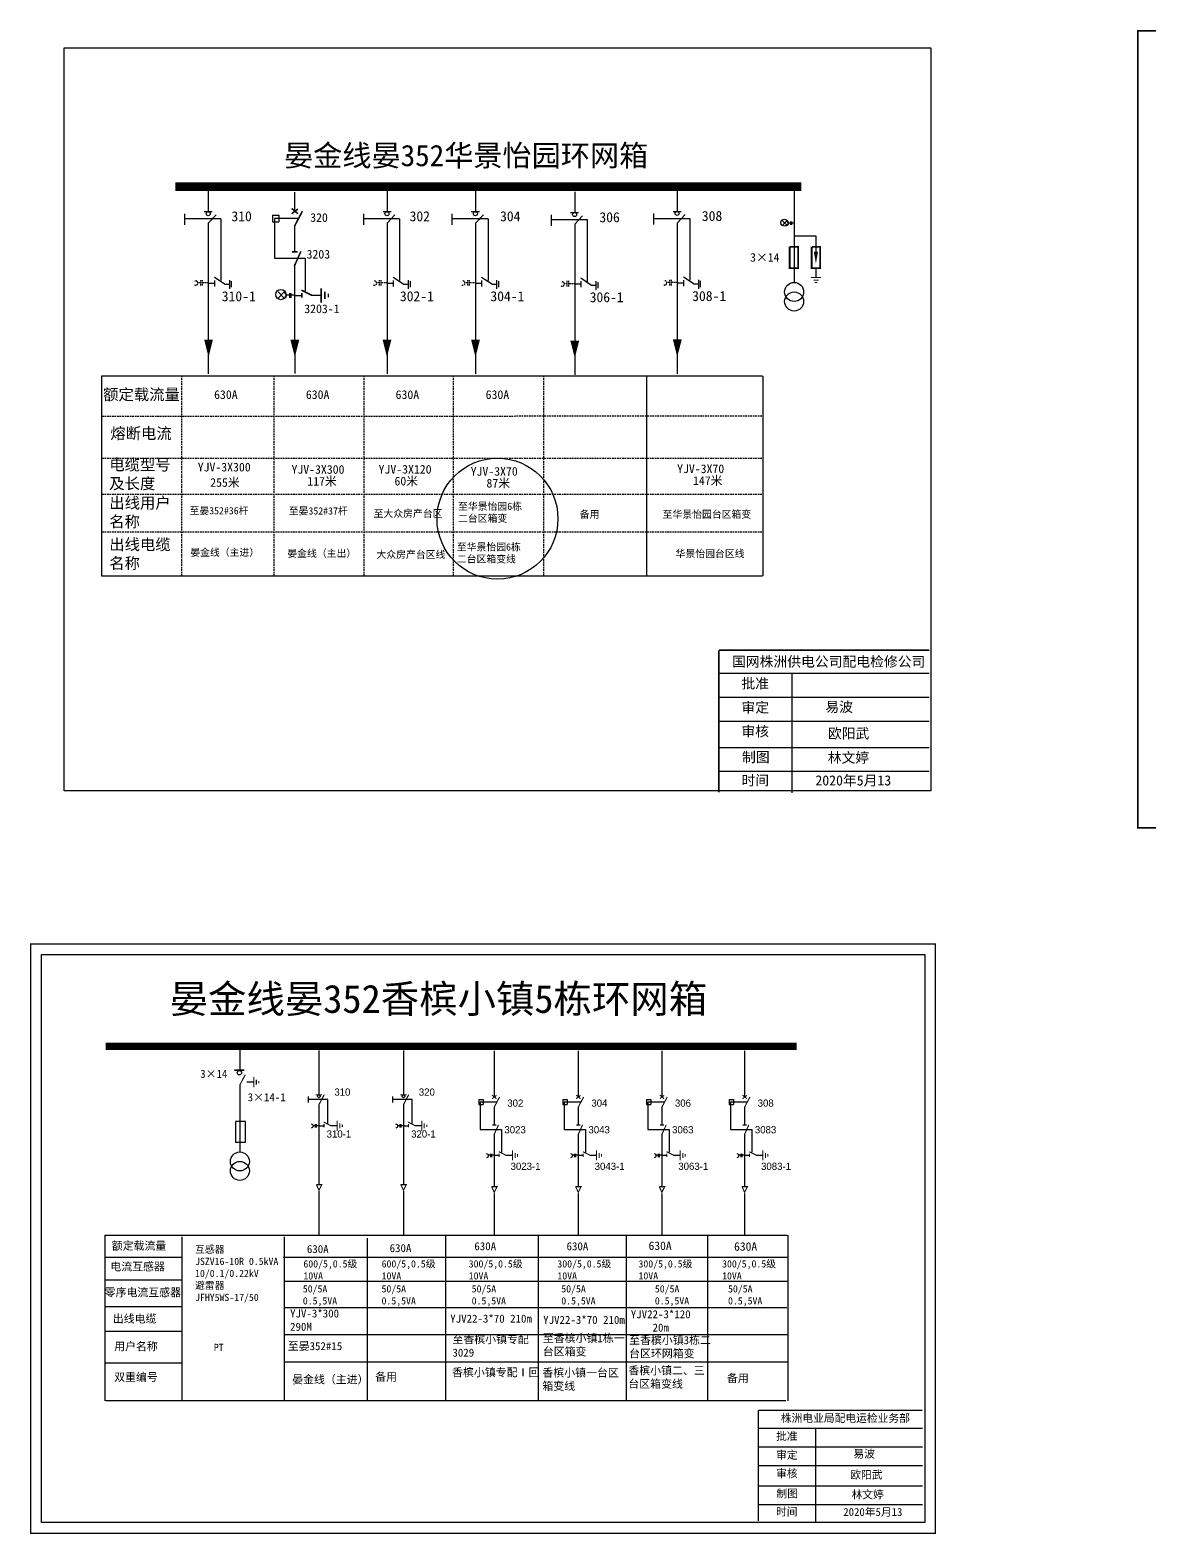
# Model space of a CAD drawing. Extents: x 660 to 1125, y -528 to -319.
# Drawn here: x 660 to 815.4, y -528.2 to -319.7 of the extents above; entities that cross this region are included whole.
import ezdxf

# ---------------------------------------------------------------- set-up
doc = ezdxf.new("R2010")
doc.units = 0
doc.header["$LTSCALE"] = 0.774411
for name, pattern in [('ACAD_ISO02W100', [15, 12, -3]), ('CENTER', [50.8, 31.75, -6.35, 6.35, -6.35]), ('DASHED', [0.45, 0.3, -0.15]), ('HIDDEN', [0.375, 0.25, -0.125])]:
    doc.linetypes.add(name, pattern=pattern)
doc.layers.get('0').update_dxf_attribs({"linetype": 'CONTINUOUS'})
doc.layers.get('DEFPOINTS').update_dxf_attribs({"linetype": 'CONTINUOUS'})
for name, color, linetype in [('1', 7, 'CONTINUOUS'), ('2', 7, 'CONTINUOUS'), ('F11', 7, 'CONTINUOUS')]:
    doc.layers.add(name, color=color, linetype=linetype)
doc.styles.add('_txtstyle_1.00_0_0', font='simsun.ttc', dxfattribs={"height": 1.001303})
doc.styles.add('HZ', font='')
doc.styles.add('hztxt_txtstyle_0.00_0_0', font='', dxfattribs={"bigfont": 'hztxt.shx'})
doc.styles.add('hztxt_txtstyle_1.80_0_0', font='', dxfattribs={"height": 1.8, "bigfont": 'hztxt.shx'})
doc.styles.add('hztxt_txtstyle_2.70_0_0', font='simkai.ttf', dxfattribs={"height": 2.7})
doc.styles.add('KaiTi_GB2312_txtstyle_1.09_0_0', font='', dxfattribs={"height": 1.0944})
doc.styles.add('KaiTi_GB2312_txtstyle_1.40_0_0', font='', dxfattribs={"height": 1.404432})
doc.styles.get("Standard").update_dxf_attribs({"font": '', "height": 2.5})
doc.styles.add('STYLE1', font='txt.shx', dxfattribs={"height": 2.6})
doc.styles.add('字体', font='', dxfattribs={"height": 2.5})
doc.styles.get('HZ').set_extended_font_data('SimSun')
doc.styles.get('hztxt_txtstyle_0.00_0_0').set_extended_font_data('hztxt')
doc.styles.get('hztxt_txtstyle_1.80_0_0').set_extended_font_data('hztxt')
doc.styles.get('KaiTi_GB2312_txtstyle_1.09_0_0').set_extended_font_data('KaiTi_GB2312')
doc.styles.get('KaiTi_GB2312_txtstyle_1.40_0_0').set_extended_font_data('KaiTi_GB2312')
doc.styles.get('Standard').set_extended_font_data('SimSun')
doc.styles.get('字体').set_extended_font_data('KaiTi_GB2312')

# ---------------------------------------------------------------- blocks, each defined once
blk = doc.blocks.new('JD')
for points in [[(-2, 0.2), (-2, -0.2), (2, 0.2), (2, -0.2)], [(1, -1.2), (1, -0.8), (-1, -1.2), (-1, -0.8)], [(-0.5, -1.8), (-0.5, -2.2), (0.5, -1.8), (0.5, -2.2)]]:
    blk.add_trace(points)

msp = doc.modelspace()

# ---------------------------------------------------------------- linework, layer by layer
for p, q in [((765.99, -341.92), (765.99, -354.73)), ((696.72, -342.16), (696.72, -344.82)), ((693.65, -345.32), (693.65, -346.28)), ((693.65, -345.32), (694.52, -345.32)), ((697.16, -345.82), (693.93, -345.82)), ((693.93, -345.82), (693.93, -351.31)), ((694.52, -345.32), (694.52, -346.28)), ((693.65, -346.28), (694.52, -346.28)), ((696.72, -346.78), (696.72, -350.35)), ((765.97, -348.19), (769.03, -348.19)), ((769.03, -348.19), (769.03, -350.43)), ((693.93, -351.31), (698.19, -351.31)), ((696.72, -352.14), (696.72, -362.67)), ((698.19, -351.31), (698.19, -355.84)), ((769.03, -352.78), (769.03, -353.93)), ((696.72, -356.46), (697.72, -356.46)), ((699.02, -356.44), (700.38, -356.44)), ((696.73, -364.09), (696.73, -367.3))]:
    msp.add_line(p, q)
at = {"linetype": 'Continuous'}
for p, q in [((764.4, -346.12), (764.98, -346.74)), ((764.98, -346.12), (764.4, -346.74)), ((695.25, -355.97), (694.43, -356.86)), ((694.43, -355.97), (695.25, -356.86)), ((687.28, -367.65), (669.91, -367.65)), ((669.91, -367.65), (669.91, -395.35)), ((761.62, -367.65), (687.28, -367.65)), ((745.55, -367.68), (745.55, -395.41)), ((761.71, -395.35), (761.7, -367.65)), ((669.91, -395.35), (761.64, -395.35))]:
    msp.add_line(p, q, dxfattribs=at)
at = {"linetype": 'DASHED'}
for p, q in [((681.01, -367.59), (681.01, -395.35)), ((693.85, -367.59), (693.85, -395.35)), ((706.34, -367.59), (706.34, -395.35)), ((718.73, -367.59), (718.73, -395.35)), ((731.22, -367.59), (731.22, -395.35)), ((670.01, -373.19), (761.7, -373.18)), ((670.01, -379.03), (761.7, -379.03)), ((670.01, -384.02), (761.71, -384.02)), ((670.01, -389.26), (761.71, -389.26))]:
    msp.add_line(p, q, dxfattribs=at)
at = {"color": 7, "linetype": 'Continuous'}
for p, q in [((755.57, -408.83), (784.76, -408.83)), ((765.7, -408.83), (765.7, -425.43)), ((755.57, -412.16), (784.76, -412.16)), ((755.57, -415.49), (784.76, -415.49)), ((755.57, -419.12), (784.76, -419.12)), ((755.57, -422.44), (784.76, -422.44))]:
    msp.add_line(p, q, dxfattribs=at)
at = {"color": 0}
for p, q in [((689.11, -460.56), (689.11, -463.84)), ((700.09, -461.16), (700.09, -467.27)), ((711.81, -461.16), (711.81, -467.27)), ((724.4, -461.19), (724.4, -467.61)), ((736.06, -461.19), (736.06, -467.61)), ((747.66, -461.19), (747.66, -467.61)), ((759.13, -461.19), (759.13, -467.61)), ((689.13, -465.88), (689.13, -475.2)), ((690.11, -465.51), (691.05, -465.51)), ((700.09, -468.63), (700.09, -479.73)), ((711.81, -468.63), (711.81, -479.73)), ((722.27, -467.96), (722.87, -467.96)), ((722.27, -467.96), (722.27, -468.62)), ((722.27, -468.62), (722.87, -468.62)), ((722.87, -467.96), (722.87, -468.62)), ((724.4, -468.97), (724.4, -471.44)), ((733.93, -467.96), (734.53, -467.96)), ((733.93, -467.96), (733.93, -468.62)), ((733.93, -468.62), (734.53, -468.62)), ((734.53, -467.96), (734.53, -468.62)), ((736.06, -468.97), (736.06, -471.44)), ((745.53, -467.96), (746.13, -467.96)), ((745.53, -467.96), (745.53, -468.62)), ((745.53, -468.62), (746.13, -468.62)), ((746.13, -467.96), (746.13, -468.62)), ((747.66, -468.97), (747.66, -471.44)), ((757, -467.96), (757.6, -467.96)), ((757, -467.96), (757, -468.62)), ((757, -468.62), (757.6, -468.62)), ((757.6, -467.96), (757.6, -468.62)), ((759.13, -468.97), (759.13, -471.44)), ((700.09, -471.58), (700.79, -471.58)), ((701.69, -471.56), (702.63, -471.56)), ((711.81, -471.58), (712.5, -471.58)), ((713.41, -471.56), (714.35, -471.56)), ((724.4, -472.68), (724.4, -479.99)), ((736.06, -472.68), (736.06, -479.99)), ((747.66, -472.68), (747.66, -479.99)), ((759.13, -472.68), (759.13, -479.99)), ((724.4, -475.68), (725.09, -475.68)), ((725.99, -475.66), (726.94, -475.66)), ((736.06, -475.68), (736.75, -475.68)), ((737.65, -475.66), (738.59, -475.66)), ((747.66, -475.68), (748.35, -475.68)), ((749.25, -475.66), (750.19, -475.66)), ((759.13, -475.68), (759.82, -475.68)), ((760.73, -475.66), (761.67, -475.66)), ((681.17, -489.83), (670.47, -489.83)), ((681.13, -492.98), (670.42, -492.98)), ((681.13, -496.7), (670.42, -496.7)), ((681.09, -500.09), (670.38, -500.09)), ((681.13, -504.5), (670.42, -504.5))]:
    msp.add_line(p, q, dxfattribs=at)
at = {"color": 0, "linetype": 'ACAD_ISO02W100'}
for p, q in [((724.7, -468.3), (722.46, -468.3)), ((722.46, -468.3), (722.46, -472.11)), ((736.36, -468.3), (734.12, -468.3)), ((734.12, -468.3), (734.12, -472.11)), ((747.96, -468.3), (745.72, -468.3)), ((745.72, -468.3), (745.72, -472.11)), ((759.43, -468.3), (757.19, -468.3)), ((757.19, -468.3), (757.19, -472.11)), ((722.46, -472.11), (725.42, -472.11)), ((725.42, -472.11), (725.42, -475.25)), ((734.12, -472.11), (737.07, -472.11)), ((737.07, -472.11), (737.07, -475.25)), ((745.72, -472.11), (748.67, -472.11)), ((748.67, -472.11), (748.67, -475.25)), ((757.19, -472.11), (760.15, -472.11)), ((760.15, -472.11), (760.15, -475.25))]:
    msp.add_line(p, q, dxfattribs=at)
at = {"color": 0, "linetype": 'CENTER'}
for p, q in [((700.1, -480.63), (700.1, -486.77)), ((711.82, -480.63), (711.82, -486.77)), ((724.4, -480.97), (724.4, -486.73)), ((736.06, -480.97), (736.06, -486.73)), ((747.66, -480.97), (747.66, -486.73)), ((759.14, -480.97), (759.14, -486.73))]:
    msp.add_line(p, q, dxfattribs=at)
at = {"color": 0, "linetype": 'Continuous'}
for p, q in [((670.4, -486.75), (765.06, -486.75)), ((670.44, -509.7), (670.44, -486.75)), ((681.07, -487), (681.07, -509.69)), ((695.28, -487), (695.28, -509.69)), ((706.8, -487.15), (706.8, -509.68)), ((717.63, -486.8), (717.63, -509.69)), ((730.52, -486.8), (730.52, -509.69)), ((742.72, -486.81), (742.72, -509.71)), ((753.99, -486.89), (753.99, -509.78)), ((765.12, -486.77), (765.12, -509.71)), ((695.11, -489.82), (765.1, -489.82)), ((695.28, -493.11), (765.12, -493.11)), ((695.28, -496.79), (765, -496.79)), ((695.28, -500.52), (765.19, -500.52)), ((695.28, -504.32), (765.1, -504.32)), ((764.85, -509.7), (670.52, -509.7)), ((761.06, -513.5), (783.81, -513.5)), ((768.95, -513.5), (768.95, -526.44)), ((761.06, -516.1), (783.81, -516.1)), ((761.06, -518.69), (783.81, -518.69)), ((761.06, -521.52), (783.81, -521.52)), ((761.06, -524.11), (783.81, -524.11))]:
    msp.add_line(p, q, dxfattribs=at)
at = {"color": 7, "linetype": 'Continuous', "const_width": 0.234}
msp.add_lwpolyline([(813.7, -319.8), (974.73, -319.8), (974.73, -430.28), (813.7, -430.28)], close=True, dxfattribs=at)
at = {"linetype": 'Continuous'}
msp.add_lwpolyline([(664.74, -322.12), (784.95, -322.12), (784.95, -425.15), (664.74, -425.15)], close=True, dxfattribs=at)
for points, const_width in [([(680.16, -341.39), (767, -341.39)], 1.2), ([(696.32, -344.42), (697.17, -345.12)], 0.216), ([(696.31, -345.14), (697.19, -344.48)], 0.216), ([(696.72, -346.84), (697.8, -344.79)], 0.216), ([(696.68, -352.4), (697.59, -350.36)], 0.216), ([(765.38, -349.72), (765.38, -352.7), (766.57, -352.7), (766.57, -349.72), (765.41, -349.72)], 0.252), ([(768.43, -349.72), (768.43, -352.7), (769.63, -352.7), (769.63, -349.72), (768.47, -349.72)], 0.252), ([(696.34, -350.41), (697.14, -350.41)], 0.216), ([(697.67, -355.74), (699.11, -356.46)], 0.216), ([(697.72, -356.13), (697.72, -356.8)], 0.216)]:
    msp.add_lwpolyline(points, dxfattribs=dict(const_width=const_width))
for points, format in [([(769.03, -350.39, 0.588, 0, 0), (769.03, -352.07, 0, 0, 0)], "xyseb"), ([(695.16, -356.08, -0.877934), (695.17, -356.96)], "xyb"), ([(684.78, -362.59, 1.23, 0, 0), (684.78, -365.03, 0, 0, 0)], "xyseb"), ([(696.75, -362.59, 1.23, 0, 0), (696.75, -365.03, 0, 0, 0)], "xyseb"), ([(709.53, -362.59, 1.23, 0, 0), (709.53, -365.03, 0, 0, 0)], "xyseb"), ([(721.81, -362.59, 1.23, 0, 0), (721.81, -365.03, 0, 0, 0)], "xyseb"), ([(735.58, -362.72, 1.23, 0, 0), (735.58, -365.16, 0, 0, 0)], "xyseb"), ([(749.8, -362.56, 1.23, 0, 0), (749.8, -365, 0, 0, 0)], "xyseb")]:
    msp.add_lwpolyline(points, format=format)
for points in [[(696, -356.45), (695.54, -356.45)], [(696, -356.15), (696, -356.81)], [(696.2, -356.15), (696.2, -356.81)], [(696.72, -356.45), (696.2, -356.45)]]:
    msp.add_lwpolyline(points)
at = {"color": 7, "linetype": 'Continuous', "const_width": 0.234}
for points in [[(755.57, -405.65), (755.55, -425.38)], [(755.57, -405.65), (784.76, -405.65)]]:
    msp.add_lwpolyline(points, dxfattribs=at)
at = {"color": 0, "linetype": 'Continuous', "const_width": 0.182}
msp.add_lwpolyline([(660.11, -446.38), (785.6, -446.38), (785.6, -528.08), (660.11, -528.08)], close=True, dxfattribs=at)
at = {"color": 0, "linetype": 'Continuous'}
msp.add_lwpolyline([(661.59, -447.85), (784.12, -447.85), (784.12, -526.6), (661.59, -526.6)], close=True, dxfattribs=at)
at = {"color": 0}
for points, const_width in [([(670.52, -460.56), (766.37, -460.56)], 0.998), ([(688.36, -463.89), (689.76, -463.89)], 0.238), ([(689.13, -465.92), (689.87, -464.5)], 0.15), ([(699.65, -467.29), (700.54, -467.29)], 0.15), ([(700.09, -468.67), (700.84, -467.25)], 0.15), ([(711.37, -467.29), (712.25, -467.29)], 0.15), ([(711.81, -468.67), (712.56, -467.25)], 0.15), ([(724.12, -467.83), (724.72, -467.37)], 0.15), ([(724.12, -467.33), (724.71, -467.82)], 0.15), ([(724.4, -469.01), (725.15, -467.59)], 0.15), ([(735.78, -467.33), (736.37, -467.82)], 0.15), ([(735.77, -467.83), (736.38, -467.37)], 0.15), ([(736.06, -469.01), (736.81, -467.59)], 0.15), ([(747.38, -467.33), (747.96, -467.82)], 0.15), ([(747.37, -467.83), (747.98, -467.37)], 0.15), ([(747.66, -469.01), (748.41, -467.59)], 0.15), ([(758.85, -467.83), (759.46, -467.37)], 0.15), ([(758.85, -467.33), (759.44, -467.82)], 0.15), ([(759.13, -469.01), (759.88, -467.59)], 0.15), ([(700.75, -471.08), (701.75, -471.58)], 0.15), ([(712.47, -471.08), (713.46, -471.58)], 0.15), ([(700.79, -471.35), (700.79, -471.81)], 0.15), ([(712.5, -471.35), (712.5, -471.81)], 0.15), ([(724.13, -471.48), (724.69, -471.48)], 0.15), ([(724.37, -472.87), (725, -471.45)], 0.15), ([(735.79, -471.48), (736.35, -471.48)], 0.15), ([(736.03, -472.87), (736.66, -471.45)], 0.15), ([(747.39, -471.48), (747.94, -471.48)], 0.15), ([(747.63, -472.87), (748.26, -471.45)], 0.15), ([(758.86, -471.48), (759.42, -471.48)], 0.15), ([(759.1, -472.87), (759.73, -471.45)], 0.15), ([(725.05, -475.18), (726.05, -475.68)], 0.15), ([(736.71, -475.18), (737.71, -475.68)], 0.15), ([(748.31, -475.18), (749.31, -475.68)], 0.15), ([(759.79, -475.18), (760.78, -475.68)], 0.15), ([(725.09, -475.45), (725.09, -475.91)], 0.15), ([(736.75, -475.45), (736.75, -475.91)], 0.15), ([(748.35, -475.45), (748.35, -475.91)], 0.15), ([(759.82, -475.45), (759.82, -475.91)], 0.15), ([(699.73, -479.75), (700.49, -479.75), (700.1, -480.53), (699.74, -479.74)], 0.15), ([(711.44, -479.75), (712.21, -479.75), (711.82, -480.53), (711.45, -479.74)], 0.15), ([(724.03, -480.03), (724.8, -480.03), (724.4, -480.81), (724.04, -480.02)], 0.15), ([(735.69, -480.03), (736.45, -480.03), (736.06, -480.81), (735.7, -480.02)], 0.15), ([(747.29, -480.03), (748.05, -480.03), (747.66, -480.81), (747.3, -480.02)], 0.15), ([(758.77, -480.03), (759.53, -480.03), (759.14, -480.81), (758.77, -480.02)], 0.15)]:
    msp.add_lwpolyline(points, dxfattribs=dict(at, const_width=const_width))
for points in [[(698.58, -467.51), (698.58, -468.35)], [(710.3, -467.51), (710.3, -468.35)], [(688.53, -471.04), (688.53, -473.84), (689.92, -473.84), (689.92, -471.01), (688.53, -471.01)], [(699.59, -471.57), (699.28, -471.57)], [(699.59, -471.36), (699.59, -471.82)], [(699.73, -471.36), (699.73, -471.82)], [(700.09, -471.57), (699.73, -471.57)], [(711.31, -471.57), (710.99, -471.57)], [(711.31, -471.36), (711.31, -471.82)], [(711.45, -471.36), (711.45, -471.82)], [(711.81, -471.57), (711.45, -471.57)], [(723.9, -475.68), (723.58, -475.68)], [(723.9, -475.47), (723.9, -475.92)], [(724.04, -475.47), (724.04, -475.92)], [(724.4, -475.68), (724.04, -475.68)], [(735.56, -475.68), (735.24, -475.68)], [(735.56, -475.47), (735.56, -475.92)], [(735.7, -475.47), (735.7, -475.92)], [(736.06, -475.68), (735.7, -475.68)], [(747.15, -475.68), (746.84, -475.68)], [(747.15, -475.47), (747.15, -475.92)], [(747.29, -475.47), (747.29, -475.92)], [(747.66, -475.68), (747.29, -475.68)], [(758.63, -475.68), (758.31, -475.68)], [(758.63, -475.47), (758.63, -475.92)], [(758.77, -475.47), (758.77, -475.92)], [(759.13, -475.68), (758.77, -475.68)]]:
    msp.add_lwpolyline(points, dxfattribs=at)
at = {"color": 0, "linetype": 'ACAD_ISO02W100'}
for points in [[(701.32, -471.34), (701.32, -467.93), (698.58, -467.93)], [(713.04, -471.34), (713.04, -467.93), (710.3, -467.93)]]:
    msp.add_lwpolyline(points, dxfattribs=at)
at = {"color": 0}
for points in [[(699.01, -471.31, -0.877934), (699.02, -471.92)], [(710.73, -471.31, -0.877934), (710.74, -471.92)], [(723.31, -475.42, -0.877934), (723.32, -476.03)], [(734.97, -475.42, -0.877934), (734.98, -476.03)], [(746.57, -475.42, -0.877934), (746.58, -476.03)], [(758.05, -475.42, -0.877934), (758.06, -476.03)]]:
    msp.add_lwpolyline(points, format="xyb", dxfattribs=at)
at = {"color": 0, "linetype": 'Continuous', "const_width": 0.182}
for points in [[(761.06, -511.03), (761.04, -526.39)], [(761.06, -511.03), (783.81, -511.03)]]:
    msp.add_lwpolyline(points, dxfattribs=at)
at = {"linetype": 'Continuous'}
for centre, radius in [((764.66, -346.38), 0.498), ((694.81, -356.35), 0.712)]:
    msp.add_circle(centre, radius, dxfattribs=at)
for centre in [(766.01, -355.99), (766.01, -357.31)]:
    msp.add_circle(centre, 1.32)
at = {"color": 1, "linetype": 'Continuous'}
msp.add_circle((724.86, -387.42), 8.39, dxfattribs=at)
at = {"color": 0}
for centre, radius in [((689.06, -464.23), 0.305), ((700.09, -467.5), 0.192), ((711.81, -467.5), 0.192)]:
    msp.add_circle(centre, radius, dxfattribs=at)
at = {"layer": '1'}
for points in [[(764.91, -346.19, -0.877934), (764.92, -346.81)], [(764.91, -346.19, -0.877934), (764.92, -346.8)], [(695.15, -356.07, -0.877934), (695.17, -356.95)]]:
    msp.add_lwpolyline(points, format="xyb", dxfattribs=at)
for points in [[(765.5, -346.45), (765.18, -346.45)], [(765.5, -346.24), (765.5, -346.7)], [(765.64, -346.24), (765.64, -346.7)], [(766, -346.45), (765.64, -346.45)]]:
    msp.add_lwpolyline(points, dxfattribs=at)
at = {"layer": '2', "color": 0}
for centre in [(689.13, -476.53), (689.13, -477.84)]:
    msp.add_circle(centre, 1.31, dxfattribs=at)
at = {"layer": 'F11', "lineweight": -3}
for p, q in [((684.75, -341.97), (684.75, -344.83)), ((709.55, -341.97), (709.55, -344.83)), ((721.81, -341.97), (721.81, -344.83)), ((735.58, -342.1), (735.58, -344.96)), ((749.8, -341.94), (749.8, -344.79)), ((681.46, -345.15), (681.46, -346.68)), ((681.46, -345.82), (686.49, -345.82)), ((684.17, -344.85), (685.29, -344.85)), ((684.75, -346.47), (685.84, -345.29)), ((686.49, -345.83), (686.49, -354.4)), ((706.26, -345.15), (706.26, -346.68)), ((706.26, -345.82), (711.29, -345.82)), ((708.98, -344.85), (710.09, -344.85)), ((709.56, -346.47), (710.64, -345.29)), ((711.29, -345.83), (711.29, -354.4)), ((718.52, -345.15), (718.52, -346.68)), ((718.52, -345.82), (723.55, -345.82)), ((721.23, -344.85), (722.35, -344.85)), ((721.81, -346.47), (722.9, -345.29)), ((723.55, -345.83), (723.55, -354.4)), ((732.29, -345.28), (732.29, -346.8)), ((732.29, -345.94), (737.32, -345.94)), ((735, -344.98), (736.12, -344.98)), ((735.59, -346.6), (736.67, -345.42)), ((737.32, -345.95), (737.32, -354.53)), ((746.51, -345.12), (746.51, -346.64)), ((746.51, -345.78), (751.53, -345.78)), ((749.22, -344.82), (750.33, -344.82)), ((749.8, -346.44), (750.88, -345.26)), ((751.53, -345.79), (751.53, -354.37)), ((684.75, -346.47), (684.75, -367.36)), ((709.56, -346.47), (709.56, -367.36)), ((721.81, -346.47), (721.81, -367.36)), ((735.59, -346.6), (735.59, -367.49)), ((749.8, -346.44), (749.8, -367.33)), ((685.59, -353.92), (687.09, -354.91)), ((685.59, -354.38), (685.59, -355.21)), ((687.68, -354.35), (687.68, -355.57)), ((710.4, -353.92), (711.89, -354.91)), ((710.4, -354.38), (710.4, -355.21)), ((712.48, -354.35), (712.48, -355.57)), ((722.65, -353.92), (724.15, -354.91)), ((722.65, -354.38), (722.65, -355.21)), ((724.74, -354.35), (724.74, -355.57)), ((736.43, -354.04), (737.92, -355.04)), ((750.64, -353.88), (752.13, -354.88)), ((750.64, -354.35), (750.64, -355.18)), ((752.73, -354.32), (752.73, -355.54)), ((684.76, -354.75), (685.53, -354.75)), ((687.09, -354.91), (687.68, -354.91)), ((687.94, -354.49), (687.94, -355.34)), ((709.57, -354.75), (710.33, -354.75)), ((711.89, -354.91), (712.48, -354.91)), ((712.75, -354.49), (712.75, -355.34)), ((721.82, -354.75), (722.59, -354.75)), ((724.15, -354.91), (724.74, -354.91)), ((725, -354.49), (725, -355.34)), ((735.6, -354.87), (736.36, -354.87)), ((736.43, -354.51), (736.43, -355.34)), ((737.92, -355.04), (738.51, -355.04)), ((738.51, -354.48), (738.51, -355.7)), ((738.77, -354.61), (738.77, -355.47)), ((749.81, -354.71), (750.57, -354.71)), ((752.13, -354.88), (752.72, -354.88)), ((752.99, -354.45), (752.99, -355.31))]:
    msp.add_line(p, q, dxfattribs=at)
at = {"layer": 'F11', "linetype": 'HIDDEN', "lineweight": -3}
for p, q in [((683.65, -354.33), (683.65, -355.1)), ((683.89, -354.33), (683.89, -355.1)), ((708.45, -354.33), (708.45, -355.1)), ((708.69, -354.33), (708.69, -355.1)), ((720.71, -354.33), (720.71, -355.1)), ((720.95, -354.33), (720.95, -355.1)), ((748.7, -354.29), (748.7, -355.07)), ((748.94, -354.29), (748.94, -355.07)), ((683.65, -354.73), (683.27, -354.73)), ((684.8, -354.73), (683.94, -354.73)), ((708.45, -354.73), (708.08, -354.73)), ((709.61, -354.73), (708.75, -354.73)), ((720.71, -354.73), (720.33, -354.73)), ((721.86, -354.73), (721, -354.73)), ((734.48, -354.85), (734.11, -354.85)), ((734.48, -354.45), (734.48, -355.23)), ((734.72, -354.45), (734.72, -355.23)), ((735.63, -354.85), (734.78, -354.85)), ((748.7, -354.69), (748.32, -354.69)), ((749.85, -354.69), (748.99, -354.69))]:
    msp.add_line(p, q, dxfattribs=at)
at = {"layer": 'F11', "lineweight": -3}
for centre in [(684.73, -345.14), (709.53, -345.14), (721.79, -345.14), (735.56, -345.26), (749.78, -345.1)]:
    msp.add_circle(centre, 0.276, dxfattribs=at)
at = {"layer": 'F11', "linetype": 'HIDDEN', "lineweight": -3}
for centre in [(683.01, -354.76), (707.81, -354.76), (720.07, -354.76), (733.84, -354.89), (748.06, -354.73)]:
    msp.add_arc(centre, 0.295, 242.566, 111.7046, dxfattribs=at)

# ---------------------------------------------------------------- block references
at = {"xscale": 0.3527999999861891, "yscale": 0.3527999999373606, "zscale": 0.3527999999999999}
msp.add_blockref('JD', (769.05, -353.99), dxfattribs=at)
at = {"xscale": 0.5039999999106044, "yscale": 0.5039999999106044, "zscale": 0.504, "rotation": 90}
msp.add_blockref('JD', (700.4, -356.47), dxfattribs=at)
at = {"color": 0, "xscale": 0.34946552545955, "yscale": 0.34946552545955, "zscale": 0.3494655254595134, "rotation": 90}
for p in [(691.06, -465.54), (702.64, -471.59), (714.36, -471.59), (726.95, -475.69), (738.61, -475.69), (750.2, -475.69), (761.68, -475.69)]:
    msp.add_blockref('JD', p, dxfattribs=at)

# ---------------------------------------------------------------- texts
at = {"style": 'HZ'}
msp.add_text('晏金线晏352华景怡园环网箱', height=2.964, dxfattribs=at).set_placement((695.25, -338.55))
for s, p in [('320', (698.88, -346.27)), ('3203', (698.38, -351.36)), ('3×14', (759.9, -351.79)), ('3203-1', (698.06, -358.92)), ('630A', (685.55, -370.82)), ('630A', (698.28, -370.82)), ('630A', (698.28, -370.82)), ('630A', (710.73, -370.82)), ('630A', (723.22, -370.82)), ('YJV-3X300', (683.28, -380.87)), ('YJV-3X300', (696.29, -381.19)), ('117米', (698.48, -382.83)), ('YJV-3X120', (708.37, -381.17)), ('60米', (710.57, -382.81)), ('YJV-3X70', (721.14, -381.46)), ('YJV-3X70', (749.78, -381.1)), ('147米', (751.98, -382.74)), ('255米', (685.01, -383)), ('87米', (723.33, -383.1))]:
    msp.add_text(s, height=1.2).set_placement(p)
at = {"color": 0, "linetype": 'Continuous', "style": 'hztxt_txtstyle_2.70_0_0'}
for s, p in [('3×14', (683.62, -464.94)), ('3×14-1', (690.21, -468.18))]:
    msp.add_text(s, height=1.109, dxfattribs=at).set_placement(p)
at = {"color": 0, "style": 'hztxt_txtstyle_1.80_0_0'}
for s, p in [('310', (702.23, -467.41)), ('320', (713.95, -467.41)), ('302', (726.22, -468.94)), ('304', (737.88, -468.94)), ('306', (749.47, -468.94)), ('308', (760.95, -468.94)), ('310-1', (701.16, -473.22)), ('320-1', (712.88, -473.22)), ('3023', (725.82, -472.63)), ('3043', (737.48, -472.63)), ('3063', (749.08, -472.63)), ('3083', (760.56, -472.63)), ('3023-1', (726.68, -477.7)), ('3043-1', (738.34, -477.7)), ('3063-1', (749.94, -477.7)), ('3083-1', (761.42, -477.7))]:
    msp.add_text(s, height=0.998, dxfattribs=at).set_placement(p)
at = {"linetype": 'DASHED', "attachment_point": 1}
for s, insert, char_height, width, style in [('{\\f\uffbfﾬￌﾣﾤ_GB2312|b0|i0|c134|p49;额定载流量}', (670.16, -369.42), 1.56, 17.242, 'STYLE1'), ('{\\f\uffbfﾬￌﾣﾤ_GB2312|b0|i0|c134|p49;熔断电流}', (671.16, -374.81), 1.56, 17.242, 'STYLE1'), ('{\\f\uffbfﾬￌﾣﾤ_GB2312|b0|i0|c134|p49;电缆型号及长度}', (671.01, -379.16), 1.56, 8.6994, 'STYLE1'), ('{\\f\uffbfﾬￌﾣﾤ_GB2312|b0|i0|c134|p49;出线用户名称}', (671.01, -384.45), 1.56, 8.6994, 'STYLE1'), ('{\\fSimSun|b0|i0|c134|p2;至晏352#36杆}', (682.14, -385.81), 1.0013, 12.5964, 'STYLE1'), ('{\\fSimSun|b0|i0|c134|p2;至晏352#37杆}', (695.91, -385.84), 1.0013, 12.5964, 'STYLE1'), ('至华景怡园6栋^M^J二台区箱变', (719.39, -385.2), 1.0013, 13.818, '_txtstyle_1.00_0_0'), ('{\\f\uffbfﾬￌﾣﾤ_GB2312|b0|i0|c134|p49;至大众房产台区}', (707.67, -386.2), 1.0013, 15.4144, 'STYLE1'), ('{\\f\uffbfﾬￌﾣﾤ_GB2312|b0|i0|c134|p49;备用}', (736.27, -386.31), 1.0013, 13.818, 'STYLE1'), ('{\\f\uffbfﾬￌﾣﾤ_GB2312|b0|i0|c134|p49;至华景怡园台区箱变}', (747.76, -386.3), 1.0013, 15.4144, 'STYLE1'), ('{\\f\uffbfﾬￌﾣﾤ_GB2312|b0|i0|c134|p49;出线电缆名称}', (671.01, -390.21), 1.56, 8.6994, 'STYLE1'), ('{\\fSimSun|b0|i0|c134|p2;晏金线（主进）}', (682.24, -391.59), 1.0013, 15.4344, 'STYLE1'), ('{\\fSimSun|b0|i0|c134|p2;晏金线（主出）}', (695.7, -391.73), 1.0013, 15.4344, 'STYLE1'), ('{\\f\uffbfﾬￌﾣﾤ_GB2312|b0|i0|c134|p49;大众房产台区线}', (708.07, -391.88), 1.0013, 15.4344, 'STYLE1'), ('至华景怡园6栋^M^J二台区箱变线', (719.22, -390.84), 1.0013, 13.818, '_txtstyle_1.00_0_0'), ('{\\f\uffbfﾬￌﾣﾤ_GB2312|b0|i0|c134|p49;华景怡园台区线}', (749.57, -391.76), 1.0013, 15.4144, 'STYLE1')]:
    msp.add_mtext(s, dxfattribs=dict(at, insert=insert, char_height=char_height, width=width, style=style))
at = {"color": 7, "linetype": 'Continuous', "attachment_point": 1}
for s, insert, char_height, width, style in [('{\\fSimSun|b0|i0|c134|p2;国网株洲供电公司配电检修公司}', (757.39, -406.53), 1.4044, 29.3291, '字体'), ('{\\fKaiTi_GB2312|b0|i0|c134|p49;批准}', (758.7, -409.56), 1.4044, 10.9834, '字体'), ('\\f\uffbfﾬￌﾣﾤ_GB2312|b0|i0|c134|p49;审定', (758.7, -412.89), 1.4044, 10.9834, '字体'), ('易波', (770.34, -412.8), 1.404, 10.9834, 'KaiTi_GB2312_txtstyle_1.40_0_0'), ('\\f\uffbfﾬￌﾣﾤ_GB2312|b0|i0|c134|p49;审核', (758.7, -416.2), 1.4044, 10.9834, '字体'), ('欧阳武', (770.69, -416.48), 1.404, 10.9834, 'KaiTi_GB2312_txtstyle_1.40_0_0'), ('\\f\uffbfﾬￌﾣﾤ_GB2312|b0|i0|c134|p49;制图', (758.78, -419.77), 1.4044, 10.9834, '字体'), ('林文婷', (770.67, -419.85), 1.404, 10.9834, 'KaiTi_GB2312_txtstyle_1.40_0_0'), ('\\f\uffbfﾬￌﾣﾤ_GB2312|b0|i0|c134|p49;时间', (758.7, -422.99), 1.4044, 10.9834, '字体'), ('2020年5月13', (768.96, -423), 1.404, 20.0842, 'KaiTi_GB2312_txtstyle_1.40_0_0'), ('林文婷', (773.97, -522.17), 1.094, 8.5588, 'KaiTi_GB2312_txtstyle_1.09_0_0'), ('2020年5月13', (772.83, -524.58), 1.094, 16.0081, 'KaiTi_GB2312_txtstyle_1.09_0_0')]:
    msp.add_mtext(s, dxfattribs=dict(at, insert=insert, char_height=char_height, width=width, style=style))
at = {"color": 0, "linetype": 'Continuous', "attachment_point": 1}
for s, insert, char_height, width, style in [('{\\fSimSun|b0|i0|c134|p2;额定载流量}', (671.35, -487.66), 1.1094, 17.8852, 'hztxt_txtstyle_2.70_0_0'), ('{\\fSimSun|b0|i0|c134|p2;630A}', (721.65, -487.73), 1.1094, 17.8852, 'hztxt_txtstyle_2.70_0_0'), ('{\\fSimSun|b0|i0|c134|p2;630A}', (734.44, -487.73), 1.1094, 17.8852, 'hztxt_txtstyle_2.70_0_0'), ('{\\fSimSun|b0|i0|c134|p2;630A}', (745.82, -487.63), 1.1757, 9.454, 'hztxt_txtstyle_0.00_0_0'), ('{\\fSimSun|b0|i0|c134|p2;630A}', (757.68, -487.73), 1.1757, 9.454, 'hztxt_txtstyle_0.00_0_0'), ('\\A1;{\\fSimSun|b0|i0|c134|p2;互感器\\PJSZV16-10R 0.5kVA\\P10/0.1/0.22kV\\P避雷器\\PJFHY5WS-17/50}', (682.91, -488.22), 0.9985, 18.4113, 'hztxt_txtstyle_2.70_0_0'), ('{\\fSimSun|b0|i0|c134|p2;630A}', (698.42, -488.12), 1.1094, 17.8852, 'hztxt_txtstyle_2.70_0_0'), ('{\\fSimSun|b0|i0|c134|p2;630A}', (709.9, -487.99), 1.1094, 17.8852, 'hztxt_txtstyle_2.70_0_0'), ('{\\fSimSun|b0|i0|c134|p2;电流互感器}', (671.16, -490.55), 1.1094, 17.8852, 'hztxt_txtstyle_2.70_0_0'), ('\\A1;{\\fSimSun|b0|i0|c134|p2;600/5,0.5级\\P10VA}', (697.94, -490.23), 0.9985, 18.4113, 'hztxt_txtstyle_2.70_0_0'), ('\\A1;{\\fSimSun|b0|i0|c134|p2;600/5,0.5级\\P10VA}', (708.79, -490.23), 0.9985, 18.4113, 'hztxt_txtstyle_2.70_0_0'), ('\\A1;{\\fSimSun|b0|i0|c134|p2;300/5,0.5级\\P10VA}', (720.87, -490.23), 0.9985, 18.4113, 'hztxt_txtstyle_2.70_0_0'), ('\\A1;{\\fSimSun|b0|i0|c134|p2;300/5,0.5级\\P10VA}', (733.17, -490.23), 0.9985, 18.4113, 'hztxt_txtstyle_2.70_0_0'), ('\\A1;{\\fSimSun|b0|i0|c134|p2;300/5,0.5级\\P10VA}', (744.42, -490.23), 0.9985, 18.4113, 'hztxt_txtstyle_2.70_0_0'), ('\\A1;{\\fSimSun|b0|i0|c134|p2;300/5,0.5级\\P10VA}', (756.02, -490.23), 0.9985, 18.4113, 'hztxt_txtstyle_2.70_0_0'), ('{\\fSimSun|b0|i0|c134|p2;零序电流互感器}', (670.37, -494.13), 1.1094, 17.8852, 'hztxt_txtstyle_2.70_0_0'), ('{\\fSimSun|b0|i0|c134|p2;50/5A\\P0.5,5VA}', (697.86, -493.69), 0.9985, 17.8852, 'hztxt_txtstyle_2.70_0_0'), ('{\\fSimSun|b0|i0|c134|p2;50/5A\\P0.5,5VA}', (708.78, -493.69), 0.9985, 17.8852, 'hztxt_txtstyle_2.70_0_0'), ('{\\fSimSun|b0|i0|c134|p2;50/5A\\P0.5,5VA}', (721.28, -493.69), 0.9985, 17.8852, 'hztxt_txtstyle_2.70_0_0'), ('{\\fSimSun|b0|i0|c134|p2;50/5A\\P0.5,5VA}', (733.71, -493.69), 0.9985, 17.8852, 'hztxt_txtstyle_2.70_0_0'), ('{\\fSimSun|b0|i0|c134|p2;50/5A\\P0.5,5VA}', (746.69, -493.69), 0.9985, 17.8852, 'hztxt_txtstyle_2.70_0_0'), ('{\\fSimSun|b0|i0|c134|p2;50/5A\\P0.5,5VA}', (756.84, -493.69), 0.9985, 17.8852, 'hztxt_txtstyle_2.70_0_0'), ('{\\fSimSun|b0|i0|c134|p2;出线电缆}', (671.5, -497.77), 1.1094, 17.8852, 'hztxt_txtstyle_2.70_0_0'), ('{\\fKaiTi_GB2312|b0|i0|c134|p49;YJV-3*300 \\P290M}', (696.09, -497.05), 1.1094, 17.8852, 'hztxt_txtstyle_2.70_0_0'), ('{\\fSimSun|b0|i0|c134|p2;YJV22-3*70 210m}', (718.31, -497.77), 1.1094, 17.8852, 'hztxt_txtstyle_2.70_0_0'), ('{\\fSimSun|b0|i0|c134|p2;YJV22-3*70 210m}', (731.2, -497.94), 1.1094, 17.8852, 'hztxt_txtstyle_2.70_0_0'), ('{\\fSimSun|b0|i0|c134|p2;YJV22-3*120\\P    20m}', (743.35, -497.16), 1.1094, 17.8852, 'hztxt_txtstyle_2.70_0_0'), ('{\\fSimSun|b0|i0|c134|p2;至香槟小镇1栋一台区箱变}', (731.15, -500.48), 1.1094, 11.7229, 'hztxt_txtstyle_2.70_0_0'), ('{\\fSimSun|b0|i0|c134|p2;用户名称}', (671.69, -501.61), 1.1094, 17.8852, 'hztxt_txtstyle_2.70_0_0'), ('{\\fSimSun|b0|i0|c134|p2;PT}', (685.52, -501.81), 1.0024, 7.7986, 'hztxt_txtstyle_0.00_0_0'), ('{\\fSimSun|b0|i0|c134|p2;至晏352#15}', (695.77, -501.58), 1.1094, 10.1813, 'hztxt_txtstyle_2.70_0_0'), ('{\\fSimSun|b0|i0|c134|p2;至香槟小镇专配3029}', (718.61, -500.63), 1.1094, 11.7229, 'hztxt_txtstyle_2.70_0_0'), ('{\\fSimSun|b0|i0|c134|p2;至香槟小镇3栋二台区环网箱变}', (743.12, -500.75), 1.1094, 11.7229, 'hztxt_txtstyle_2.70_0_0'), ('{\\fSimSun|b0|i0|c134|p2;双重编号}', (671.69, -505.87), 1.1094, 17.8852, 'hztxt_txtstyle_2.70_0_0'), ('{\\fSimSun|b0|i0|c134|p2;晏金线（主进）}', (696.38, -506.2), 1.1094, 17.8852, 'hztxt_txtstyle_2.70_0_0'), ('{\\fSimSun|b0|i0|c134|p2;备用}', (707.9, -505.84), 1.1094, 17.8852, 'hztxt_txtstyle_2.70_0_0'), ('{\\fSimSun|b0|i0|c134|p2;香槟小镇专配Ⅰ回}', (718.56, -505.22), 1.1094, 11.7229, 'hztxt_txtstyle_2.70_0_0'), ('{\\fSimSun|b0|i0|c134|p2;香槟小镇一台区箱变线}', (731.09, -505.26), 1.1094, 11.7229, 'hztxt_txtstyle_2.70_0_0'), ('{\\fSimSun|b0|i0|c134|p2;香槟小镇二、三台区箱变线}', (743.01, -504.96), 1.1094, 11.7229, 'hztxt_txtstyle_2.70_0_0'), ('{\\fSimSun|b0|i0|c134|p2;备用}', (756.69, -506.03), 1.1094, 17.8852, 'hztxt_txtstyle_2.70_0_0'), ('株洲电业局配电运检业务部', (764.16, -511.57), 1.0944, 29.9201, '字体'), ('{\\fKaiTi_GB2312|b0|i0|c134|p49;批准}', (763.5, -514.07), 1.0944, 8.5588, '字体'), ('\\f\uffbfﾬￌﾣﾤ_GB2312|b0|i0|c134|p49;审定', (763.5, -516.67), 1.0944, 8.5588, '字体'), ('易波', (774.23, -516.51), 1.094, 8.5588, '字体'), ('\\f\uffbfﾬￌﾣﾤ_GB2312|b0|i0|c134|p49;审核', (763.5, -519.24), 1.0944, 8.5588, '字体'), ('{\\fSimSun|b0|i0|c134|p2;欧阳武}', (773.79, -519.42), 1.0944, 8.5588, '字体'), ('\\f\uffbfﾬￌﾣﾤ_GB2312|b0|i0|c134|p49;制图', (763.56, -522.03), 1.0944, 8.5588, '字体'), ('\\f\uffbfﾬￌﾣﾤ_GB2312|b0|i0|c134|p49;时间', (763.5, -524.54), 1.0944, 8.5588, '字体')]:
    msp.add_mtext(s, dxfattribs=dict(at, insert=insert, char_height=char_height, width=width, style=style))
at = {"layer": 'DEFPOINTS', "color": 0, "insert": (679.38, -452.03), "char_height": 3.9062, "width": 106.9682, "attachment_point": 1, "style": 'hztxt_txtstyle_0.00_0_0'}
msp.add_mtext('{\\fSimSun|b0|i0|c134|p2;晏金线晏352香槟小镇5栋环网箱}', dxfattribs=at)
at = {"layer": 'F11', "lineweight": -3, "char_height": 1.3848, "width": 11.665, "attachment_point": 1}
for s, insert in [('\\pl2.30793;310', (685.65, -344.8)), ('\\pl2.30793;302', (710.36, -344.8)), ('\\pl2.30793;304', (722.91, -344.8)), ('\\pl2.30793;306', (736.69, -344.93)), ('\\pl2.30793;308', (750.9, -344.76)), ('\\pl2.30793;310-1', (684.31, -355.89)), ('\\pl2.30793;302-1', (709.02, -355.89)), ('\\pl2.30793;304-1', (721.57, -355.89)), ('\\pl2.30793;306-1', (735.34, -356.02)), ('\\pl2.30793;308-1', (749.56, -355.86))]:
    msp.add_mtext(s, dxfattribs=dict(at, insert=insert))

doc.saveas('drawing.dxf')
